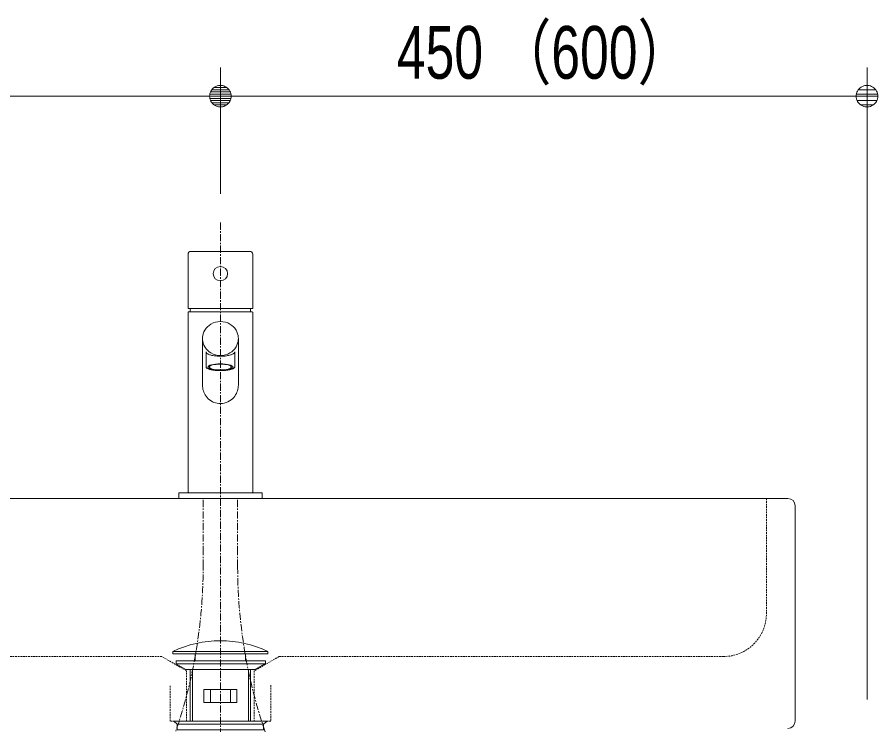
# Model space of a CAD drawing. Units: millimetres, scale not verified. Extents: x -6062 to 6062, y -3045 to 3045.
# Drawn here: x -5009 to -4410, y -1328 to -835 of the extents above; entities that cross this region are included whole.
import ezdxf
from ezdxf.enums import TextEntityAlignment as Align

# ---------------------------------------------------------------- set-up
doc = ezdxf.new("R2010")
doc.units = ezdxf.units.MM
doc.header["$LTSCALE"] = 20
doc.linetypes.add('CHAIN1', pattern=[8, 5, -1, 1, -1])
doc.linetypes.add('DASHED1', pattern=[1.8, 1.2, -0.6])
for name, color, linetype, lineweight in [('0-2_0', 7, 'Continuous', 9), ('0-3_2寸法-1', 7, 'Continuous', 9), ('0-6_5ボウル・キャビネト', 7, 'Continuous', 9), ('0-7_4給排水', 7, 'Continuous', 9)]:
    doc.layers.add(name, color=color, linetype=linetype, lineweight=lineweight)
doc.styles.add('ＭＳ Ｐゴシック', font='')
doc.styles.get('ＭＳ Ｐゴシック').set_extended_font_data('MS PGothic')

# ---------------------------------------------------------------- blocks, each defined once
blk = doc.blocks.new('_Dot')
at = {"layer": '0-2_0'}
for p, q in [((-10, 0), (-20, 0)), ((9.78, 2), (-9.78, 2)), ((7.99, 6), (-7.99, 6)), ((9.16, -3.98), (-9.16, -3.98)), ((6, -7.98), (-6, -7.98))]:
    blk.add_line(p, q, dxfattribs=at)
for points in [[(10, 0), (9.92, 1.25), (9.69, 2.49), (9.3, 3.68), (8.76, 4.82), (8.09, 5.88), (7.29, 6.85), (6.37, 7.71), (5.36, 8.44), (4.26, 9.05), (3.09, 9.51), (1.87, 9.82), (0.63, 9.98), (-0.63, 9.98), (-1.87, 9.82), (-3.09, 9.51), (-4.26, 9.05), (-5.36, 8.44), (-6.37, 7.71), (-7.29, 6.85), (-8.09, 5.88), (-8.76, 4.82), (-9.3, 3.68), (-9.69, 2.49), (-9.92, 1.25), (-10, 0), (0, 0)], [(-10, 0), (-9.92, -1.25), (-9.69, -2.49), (-9.3, -3.68), (-8.76, -4.82), (-8.09, -5.88), (-7.29, -6.85), (-6.37, -7.71), (-5.36, -8.44), (-4.26, -9.05), (-3.09, -9.51), (-1.87, -9.82), (-0.63, -9.98), (0.63, -9.98), (1.87, -9.82), (3.09, -9.51), (4.26, -9.05), (5.36, -8.44), (6.37, -7.71), (7.29, -6.85), (8.09, -5.88), (8.76, -4.82), (9.3, -3.68), (9.69, -2.49), (9.92, -1.25), (10, 0), (0, 0)]]:
    blk.add_lwpolyline(points, close=True, dxfattribs=at)
blk = doc.blocks.new('グループ-9')
at = {"layer": '0-6_5ボウル・キャビネト'}
for p, q in [((-69500, -23400), (-53700, -23400)), ((-53600, -23500), (-53600, -26500))]:
    blk.add_line(p, q, dxfattribs=at)
at = {"layer": '0-6_5ボウル・キャビネト', "linetype": 'DASHED1'}
blk.add_line((-54000, -23400), (-54000, -25000), dxfattribs=at)
for points in [[(-54600, -25600), (-60783.6, -25600), (-61130, -25800), (-61130, -26500), (-62070, -26500), (-62070, -25800), (-62416.4, -25600), (-68600, -25600)], [(-60900, -26000), (-60900, -26500), (-62300, -26500), (-62300, -26000)]]:
    blk.add_lwpolyline(points, dxfattribs=at)
at = {"layer": '0-6_5ボウル・キャビネト'}
for centre, start, end in [((-53700, -23500), 0, 90), ((-53700, -26500), 270, 0)]:
    blk.add_arc(centre, 100, start, end, dxfattribs=at)
at = {"layer": '0-6_5ボウル・キャビネト', "linetype": 'DASHED1'}
blk.add_arc((-54600, -25000), 600, 270, 0, dxfattribs=at)
blk = doc.blocks.new('グループ-11')
at = {"layer": '0-7_4給排水', "linetype": 'CHAIN1'}
blk.add_line((-61600, -19560), (-61600, -41500), dxfattribs=at)
at = {"layer": '0-7_4給排水'}
for p, q in [((-62020, -25780), (-62020, -26500)), ((-61990, -25780), (-61990, -26500)), ((-61210, -25780), (-61210, -26500)), ((-61180, -25780), (-61180, -26500))]:
    blk.add_line(p, q, dxfattribs=at)
for points in [[(-62260, -25530), (-60940, -25530), (-60940, -25560), (-62260, -25560)], [(-61950, -25560), (-61250, -25560), (-61250, -25660), (-61950, -25660)], [(-62081.3, -25780), (-62220, -25700), (-60980, -25700), (-61120.2, -25780)], [(-62214, -25660), (-60974, -25660), (-60974, -25700), (-62214, -25700)], [(-61830, -26060), (-61370, -26060), (-61370, -26240), (-61830, -26240)], [(-61740, -26060), (-61460, -26060), (-61460, -26240), (-61740, -26240)], [(-62200, -26540), (-62250, -26500), (-60950, -26500), (-61000, -26540)], [(-62200, -26540), (-61000, -26540), (-61000, -26620), (-62200, -26620)]]:
    blk.add_lwpolyline(points, close=True, dxfattribs=at)
blk.add_arc((-61600, -26907), 1527, 64.39147, 115.60853, dxfattribs=at)
blk = doc.blocks.new('グループ-31')
at = {"layer": '0-7_4給排水'}
blk.add_line((-62010, -19960), (-61190, -19960), dxfattribs=at)
for points in [[(-61150, -20000), (-61150, -20755), (-62050, -20755), (-62050, -20000)], [(-61850, -21173), (-61849.1, -21152.4), (-61845.9, -21130.2), (-61840, -21106.6), (-61830.8, -21081.8), (-61817.6, -21056.3), (-61800, -21030.8), (-61781, -21009.5), (-61758.4, -20989.6), (-61732.1, -20971.7), (-61702.4, -20956.8), (-61670, -20945.4), (-61635.5, -20938.4), (-61600, -20936), (-61564.5, -20938.4), (-61530, -20945.4), (-61497.6, -20956.8), (-61467.9, -20971.7), (-61441.6, -20989.6), (-61419, -21009.5), (-61400, -21030.8), (-61382.4, -21056.3), (-61369.2, -21081.8), (-61360, -21106.6), (-61354.1, -21130.2), (-61350.9, -21152.4), (-61350, -21173), (-61350, -21820), (-61350.7, -21838.7), (-61352.8, -21858.7), (-61356.8, -21879.9), (-61362.9, -21902.1), (-61369.5, -21920.1), (-61377.7, -21938.4), (-61387.8, -21956.9), (-61400, -21975.3), (-61414.6, -21993.6), (-61431.4, -22011.1), (-61450.5, -22027.4), (-61471.8, -22042.2)], [(-61471.8, -22042.2), (-61495.1, -22054.9), (-61519.7, -22065.1), (-61545.7, -22072.6), (-61572.6, -22077.3), (-61600, -22078.8), (-61623.3, -22077.7), (-61646.3, -22074.3), (-61668.7, -22068.9), (-61690.2, -22061.4), (-61710.6, -22052.1), (-61729.8, -22041.2), (-61750.6, -22026.6), (-61769.3, -22010.5), (-61785.7, -21993.3), (-61800, -21975.3), (-61812.4, -21956.6), (-61822.6, -21937.8), (-61830.9, -21919.1), (-61837.5, -21900.8), (-61842.5, -21883), (-61846.9, -21860.7), (-61849.3, -21839.7), (-61850, -21820), (-61850, -21167.8)], [(-61350, -21173), (-61350.9, -21193.5), (-61354.1, -21215.7), (-61360, -21239.3), (-61369.2, -21264.1), (-61382.4, -21289.6), (-61400, -21315.1), (-61419, -21336.4), (-61441.6, -21356.3), (-61467.9, -21374.2), (-61497.6, -21389.1), (-61530, -21400.5), (-61564.5, -21407.5), (-61600, -21409.9), (-61635.5, -21407.5), (-61670, -21400.5), (-61702.4, -21389.1), (-61732.1, -21374.2), (-61758.4, -21356.3), (-61781, -21336.4), (-61800, -21315.1), (-61817.6, -21289.6), (-61830.8, -21264.1), (-61840, -21239.3), (-61845.9, -21215.7), (-61849.1, -21193.5), (-61850, -21173)], [(-61799.6, -21362.1), (-61800, -21358.1), (-61800, -21568.7), (-61799.6, -21572), (-61798.2, -21575.5), (-61795.8, -21579.3), (-61792, -21583.2), (-61788.2, -21586.2), (-61783.4, -21589.3), (-61777.6, -21592.4), (-61770.8, -21595.6), (-61762.7, -21598.8), (-61753.4, -21601.9), (-61742.8, -21604.9), (-61731.2, -21607.7), (-61718.3, -21610.4), (-61704.3, -21612.8), (-61689.1, -21615), (-61672.7, -21616.9), (-61655.3, -21618.4), (-61637.3, -21619.5), (-61618.8, -21620.2), (-61600, -21620.4), (-61581.2, -21620.2), (-61562.6, -21619.5), (-61544.5, -21618.4), (-61527.2, -21616.9), (-61510.7, -21615), (-61495.2, -21612.8), (-61481, -21610.3), (-61468.2, -21607.6), (-61456.6, -21604.7), (-61446.3, -21601.8), (-61437.2, -21598.7), (-61429.2, -21595.6), (-61422.3, -21592.4), (-61416.6, -21589.3), (-61411.8, -21586.2), (-61408, -21583.2), (-61404.2, -21579.3)], [(-61795.8, -21370.7), (-61798.2, -21366.3), (-61799.6, -21362.1)], [(-61404.2, -21579.3), (-61401.8, -21575.5), (-61400.4, -21572), (-61400, -21568.7), (-61400, -21358.1), (-61400.4, -21362.1), (-61401.8, -21366.3), (-61404.2, -21370.7), (-61408, -21375.3), (-61412.1, -21379.2), (-61417.2, -21383.1), (-61423.5, -21387.1), (-61431.1, -21391), (-61440, -21395), (-61449.6, -21398.6), (-61460.4, -21402.2), (-61472.5, -21405.5), (-61485.9, -21408.6), (-61500.4, -21411.4), (-61516.1, -21413.9), (-61535.7, -21416.4), (-61556.5, -21418.1), (-61578.1, -21419.2), (-61600, -21419.6), (-61622.3, -21419.2), (-61644.2, -21418.1), (-61665.4, -21416.2), (-61685.3, -21413.7), (-61703.9, -21410.7), (-61717.3, -21407.9), (-61729.6, -21404.9), (-61740.9, -21401.8), (-61751, -21398.4), (-61760, -21395), (-61768.9, -21391), (-61776.5, -21387.1), (-61782.8, -21383.1), (-61787.9, -21379.2), (-61792, -21375.3), (-61795.8, -21370.7)]]:
    blk.add_lwpolyline(points, dxfattribs=at)
for points in [[(-61600, -20800), (-62044, -20800), (-62050, -20806), (-62050, -23310), (-62040, -23320), (-61160, -23320), (-61150, -23310), (-61150, -20806), (-61156, -20800)], [(-61600, -23400), (-62172.3, -23400), (-62180, -23399.8), (-62180, -23320.3), (-62167.1, -23320), (-61032.9, -23320), (-61020, -23320.3), (-61020, -23399.8), (-61027.7, -23400)]]:
    blk.add_lwpolyline(points, close=True, dxfattribs=at)
at = {"layer": '0-7_4給排水', "linetype": 'CHAIN1'}
for points in [[(-61840, -24350.7), (-61840, -24160), (-61840, -23400)], [(-61360, -24350.7), (-61360, -24160), (-61360, -23400)]]:
    blk.add_lwpolyline(points, dxfattribs=at)
at = {"layer": '0-7_4給排水'}
blk.add_circle((-61600, -20270), 100, dxfattribs=at)
for centre, radius, start, end in [((-62010, -20000), 40, 90, 180), ((-61190, -20000), 40, 0, 90), ((-61600, -20800), 420, 173.7632, 180), ((-61600, -20800), 420, 0, 6.2368)]:
    blk.add_arc(centre, radius, start, end, dxfattribs=at)
at = {"layer": '0-7_4給排水', "linetype": 'CHAIN1'}
for centre, start, end in [((-68913.3, -24350.7), 338.86281, 0), ((-54286.7, -24350.7), 180, 201.13719)]:
    blk.add_arc(centre, 7073.3, start, end, dxfattribs=at)
at = {"layer": '0-7_4給排水'}
for major_axis, ratio in [((175, 0), 0.257265), ((155, 0), 0.258819)]:
    blk.add_ellipse((-61600, -21569.7), major_axis=major_axis, ratio=ratio, dxfattribs=at)

msp = doc.modelspace()

# ---------------------------------------------------------------- linework, layer by layer
at = {"layer": '0-3_2寸法-1'}
for p, q in [((-4867.5, -958), (-4867.5, -870)), ((-4867.5, -958), (-4867.5, -870)), ((-4417.5, -1310), (-4417.5, -870)), ((-5302.49, -890), (-4882.51, -890)), ((-4432.51, -890), (-4852.49, -890))]:
    msp.add_line(p, q, dxfattribs=at)

# ---------------------------------------------------------------- block references
at = {"layer": '0-3_2寸法-1', "xscale": 0.7503418, "yscale": 0.7503418}
for p in [(-4867.5, -890), (-4417.5, -890)]:
    msp.add_blockref('_Dot', p, dxfattribs=at)
at = {"layer": '0-3_2寸法-1', "xscale": 0.7503418, "yscale": 0.7503418, "rotation": 180}
msp.add_blockref('_Dot', (-4867.5, -890), dxfattribs=at)
at = {"layer": '0-6_5ボウル・キャビネト', "xscale": 0.05, "yscale": 0.05}
msp.add_blockref('グループ-9', (-1787.5, 0), dxfattribs=at)
at = {"layer": '0-7_4給排水', "xscale": 0.05, "yscale": 0.05}
for name in ['グループ-11', 'グループ-31']:
    msp.add_blockref(name, (-1787.5, 0), dxfattribs=at)

# ---------------------------------------------------------------- texts
at = {"layer": '0-3_2寸法-1', "style": 'ＭＳ Ｐゴシック', "width": 0.75}
msp.add_text('450 （600）', height=36.66, dxfattribs=at).set_placement((-4744.71, -888.81), align=Align.BOTTOM_LEFT)

doc.saveas('drawing.dxf')
